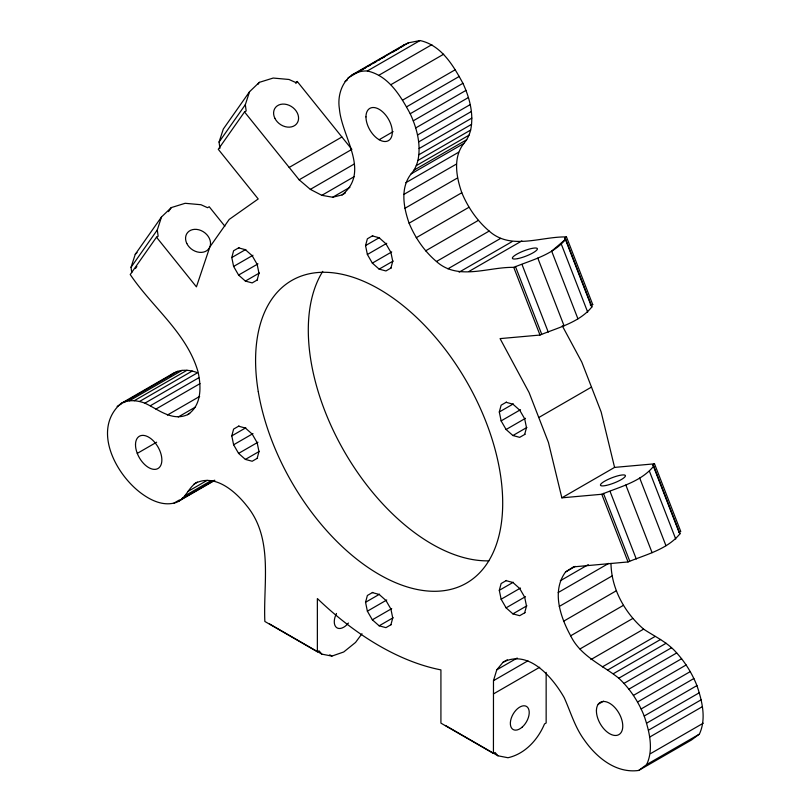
<?xml version="1.0" encoding="UTF-8"?>
<svg xmlns="http://www.w3.org/2000/svg" width="811" height="811" viewBox="0 0 811 811"><rect width="100%" height="100%" fill="white"/><g stroke="black" fill="none" stroke-linecap="round" stroke-linejoin="round"><path stroke-width="1.22" d="M546.148 672.37L546.148 723.006L544.505 723.959C537.946 739.612 525.041 753.946 507.97 757.738L497.954 755.791L495.085 752.496L493.433 753.449L493.483 680.682L496.758 669.845L503.013 662.283L507.311 659.799M503.013 662.283C528.65 648.851 552.808 677.672 564.172 697.602C570.599 711.825 574.867 727.193 584.255 739.916C596.44 757.444 615.985 773.603 638.703 770.45L646.651 764.57C653.838 749.232 649.378 731.37 644.208 716.022C638.571 701.799 629.985 688.681 618.793 678.209C602.056 664.726 580.676 656.383 570.66 635.804C560.36 616.999 551.47 591.107 565.561 571.958L573.478 566.879L628.038 561.942C645.982 554.531 667.25 549.513 679.963 533.78L679.111 532.452L680.764 531.499L654.507 463.831L652.855 464.784L653.707 466.112C640.994 481.835 619.726 486.853 601.782 494.264L561.851 497.832L548.459 442.492L529.086 392.554L500.073 338.613L540.004 335.044C557.948 327.634 579.216 322.606 591.929 306.882L591.077 305.554L592.729 304.601L566.473 236.934L564.821 237.887L565.673 239.204C552.96 254.938 531.692 259.956 513.748 267.366C488.263 266.799 458.185 281.072 436.45 261.507C424.305 251.177 415.202 237.846 409.099 223.177C403.614 207.484 399.995 188.03 411.116 173.889C414.543 170.107 416.672 165.403 417.918 160.487C421.264 144.601 416.895 128.179 410.214 113.743C400.533 95.891 388.621 75.656 367.322 70.983C346.702 70.192 336.413 90.65 339.414 108.877C341.776 137.11 370.84 171.82 342.07 194.924L332.703 197.235L321.835 195.329L310.339 189.369L299.147 179.809L244.527 111.938L246.179 110.985L245.327 104.7L249.555 91.704L259.338 82.347L273.195 78.049L289.01 79.478L295.599 82.448L297.252 81.495L351.862 149.376L299.147 179.809M566.473 236.934C540.988 236.356 510.91 250.64 489.165 231.064C477.03 220.734 467.927 207.403 461.814 192.734C456.329 177.051 452.71 157.598 463.831 143.456C467.258 139.664 469.387 134.961 470.644 130.054C473.979 114.169 469.61 97.746 462.929 83.31C453.248 65.458 441.336 45.213 420.037 40.55L408.511 42.811L404.405 44.696L351.68 75.129M257.563 279.795L252.18 282.907L245.388 281.082L238.586 275.061L233.609 266.444L231.794 257.543L233.609 250.741L238.992 247.639M257.158 280.028L258.973 273.236L257.158 264.335L252.18 255.718L245.388 249.697L238.586 247.872M257.563 458.144L252.18 461.246L245.388 459.421L238.586 453.4L233.609 444.783L231.794 435.882L233.609 429.09L238.992 425.978M257.158 458.377L258.973 451.575L257.158 442.684L252.18 434.067L245.388 428.036L238.586 426.211M391.318 267.853L385.935 270.955L379.142 269.13L372.34 263.109L367.373 254.492L365.548 245.591L367.373 238.799L372.746 235.687M390.912 268.086L392.737 261.284L390.912 252.393L385.935 243.776L379.142 237.745L372.34 235.93M391.318 624.541L385.935 627.643L379.142 625.818L372.34 619.797L367.373 611.18L365.548 602.279L367.373 595.487L372.746 592.375M390.912 624.774L392.737 617.972L390.912 609.071L385.935 600.454L379.142 594.433L372.34 592.608M525.072 434.24L519.689 437.352L512.897 435.527L506.105 429.506L501.127 420.889L499.302 411.988L501.127 405.196L506.51 402.084M524.666 434.483L526.491 427.681L524.666 418.78L519.689 410.163L512.897 404.142L506.105 402.317M525.072 612.589L519.689 615.691L512.897 613.876L506.105 607.844L501.127 599.228L499.302 590.327L501.127 583.535L506.51 580.433M524.666 612.822L526.491 606.03L524.666 597.129L519.689 588.512L512.897 582.48L506.105 580.666M131.747 272.537L131.037 267.306L135.255 254.299L161.511 216.953L171.303 207.586L185.161 203.297L200.976 204.727L207.565 207.697L209.218 206.744L224.87 226.228M131.037 267.306L157.293 229.949L161.511 216.953M219.923 148.342L219.071 142.057L223.299 129.061L249.555 91.704M638.703 770.45L691.428 740.017L699.376 734.137C706.553 718.789 702.103 700.937 696.933 685.589C692.188 673.617 685.356 662.486 676.698 652.956C667.717 642.373 654.933 636.665 643.62 629.133C624.693 612.731 611.393 588.756 610.977 563.392M120.738 403.665C128.108 399.377 137.191 400.198 144.875 403.168L197.59 372.736C189.916 369.755 180.823 368.934 173.463 373.232L120.738 403.665C91.552 429.577 115.993 475.591 142.695 494.335C151.637 500.691 162.879 505.76 174.03 503.073C185.547 500.782 187.909 487.107 197.337 482.079M168.465 211.63L171.303 207.586M257.918 84.364L259.338 82.347M219.071 142.057L245.327 104.7M157.293 229.949L158.145 236.234L156.493 237.187L130.236 274.534C152.073 307.095 186.662 332.733 197.965 371.56C201.321 386.229 201.898 405.49 187.625 414.654C172.013 421.649 158.327 409.373 144.875 403.168M244.527 111.938L218.271 149.295L258.212 198.969L229.199 219.426L209.826 246.98L196.424 286.861L156.493 237.187M135.437 268.532L136.856 266.515M295.833 83.523L297.252 81.495M361.98 633.746L355.542 642.434L343.722 651.983L331.902 656.089L321.876 654.142L269.364 623.821M135.255 254.299L137.039 252.596M169.844 375.969L173.463 373.232M400.786 47.423L404.405 44.696M355.796 73.254L408.511 42.811M348.071 77.866L366.359 67.303M368.508 66.056L370.657 64.819M372.807 63.572L376.04 61.707M378.19 60.47L380.339 59.223M382.498 57.986L384.647 56.74M392.179 52.391L398.637 48.67M345.01 81.404L347.159 80.157M367.322 70.983L420.037 40.55M379.142 75.099L431.857 44.656M390.963 84.638L443.678 54.195M402.489 100.209L455.204 69.766M289.152 167.451L341.877 137.008M406.595 106.839L459.32 76.396M410.214 113.743L462.929 83.31M379.142 139.725L393.132 131.646M413.275 120.819L465.99 90.386M415.729 127.945L468.444 97.513M310.339 189.369L354.448 163.893M417.543 135.021L470.258 104.578M321.835 195.329L354.113 176.697M418.679 141.915L471.394 111.482M332.703 197.235L349.916 187.3M419.125 148.535L471.84 118.092M231.794 257.543L245.784 249.464M342.07 194.924L345.293 193.059M418.871 154.759L471.586 124.316M233.609 266.444L252.981 255.262M417.918 160.487L470.644 130.054M416.296 165.647L469.011 135.204M414.015 170.138L466.73 139.695M411.116 173.889L463.831 143.456M238.586 275.061L257.959 263.879M405.865 182.688L458.59 152.255M245.388 281.082L259.368 273.003M403.716 194.498L456.431 164.065M404.821 208.366L457.536 177.933M365.548 245.591L379.538 237.522M409.099 223.177L461.814 192.734M367.373 254.492L386.735 243.31M117.129 406.402L121.427 403.919M123.586 402.672L177.568 371.347M129.395 400.786L182.12 370.343M372.34 263.109L391.713 251.927M416.215 237.724L468.93 207.292M134.302 400.685L187.017 370.242M139.492 401.486L192.207 371.043M379.142 269.13L393.122 261.061M150.37 405.723L198.786 377.774M425.582 250.863L478.297 220.42M155.894 409.099L200.003 383.623M167.38 415.06L199.658 396.427M436.45 261.507L489.165 231.064M178.258 416.966L195.471 407.031M187.625 414.654L189.774 413.407M447.946 268.806L500.661 238.373M137.272 453.39L156.635 442.208M459.138 272.182L511.853 241.749M469.123 271.35L521.848 240.918M231.794 435.882L245.784 427.813M233.609 444.783L252.981 433.601M238.586 453.4L257.959 442.218M187.868 491.496L207.231 480.315M245.388 459.421L259.368 451.352M185.243 495.602L211.063 480.69M174.03 503.073L179.413 499.971M181.563 498.724L183.712 497.488M182.029 498.927L214.307 480.294M178.268 501.431L214.854 480.315M499.302 411.988L513.292 403.919M501.127 420.889L520.49 409.707M506.105 429.506L525.467 418.324M538.768 417.523L591.493 387.09M512.897 435.527L526.886 427.458M365.548 602.279L379.538 594.21M561.851 497.832L614.576 467.4L654.507 463.831M367.373 611.18L386.735 599.998M372.34 619.797L391.713 608.615M194.113 483.944C213.81 472.691 234.784 490.645 246.554 505.547C273.662 538.271 263.109 582.815 264.852 621.469L317.365 651.791L319.007 650.838L321.876 654.142M379.142 625.818L393.132 617.749M499.302 590.327L513.292 582.257M501.127 599.228L520.49 588.046M565.561 571.958L575.242 566.372M506.105 607.844L525.467 596.663M560.32 580.757L588.289 564.608M512.897 613.876L526.886 605.797M558.161 592.567L608.726 563.371M559.266 606.435L611.991 576.003M563.554 621.246L616.269 590.803M496.758 669.845L517.205 658.035M570.66 635.804L623.375 605.361M493.483 680.682L527.91 660.813M493.433 693.942L539.7 667.24M580.027 648.932L632.742 618.489M590.895 659.576L643.62 629.133M602.391 666.875L655.106 636.442M607.915 669.886L660.63 639.443M613.41 673.677L666.125 643.245M618.793 678.209L671.508 647.766M623.983 683.389L676.698 652.956M598.183 704.272L603.566 701.17M628.88 689.157L681.605 658.725M633.432 695.402L686.147 664.969M637.537 702.032L690.262 671.599M641.156 708.946L693.871 678.513M644.208 716.022L696.933 685.589M646.661 723.148L699.386 692.716M648.465 730.224L701.191 699.781M649.601 737.118L702.326 706.685M650.534 753.632L703.249 723.199M646.651 764.57L699.376 734.137M590.226 304.824L592.729 304.601M329.712 654.822L331.902 656.089M445.442 725.48L497.954 755.791M493.433 753.449L440.92 723.128L440.92 669.886A277.686 160.325 60 0 1 317.365 598.548L317.365 651.791M562.266 325.789L581.801 362.122L601.174 412.049L614.576 467.4M591.929 306.882L565.673 239.204L551.662 251.116L577.919 318.794M653.707 466.112L679.963 533.78M564.821 237.887L591.077 305.554M652.855 464.784L679.111 532.452M561.445 244.476L587.701 312.144M649.489 471.373L675.745 539.051M639.697 478.014L665.953 545.691M537.805 258.121L564.061 325.799M625.839 485.029L652.095 552.697M521.99 264.427L548.246 332.104M610.024 491.324L636.28 559.002M515.401 266.413L541.657 334.091M603.435 493.321L629.691 560.989M513.748 267.366L540.004 335.044M601.782 494.264L628.038 561.942M488.881 560.837A174.74 100.888 60 0 1 344.097 451.119A174.74 100.888 60 0 1 322.758 271.391M348.446 623.03A13.361 7.715 -60 0 1 336.484 627.501A13.361 7.715 -60 0 1 336.484 613.471M258.283 391.672A174.74 100.888 60 0 0 461.814 585.542A174.74 100.888 60 0 0 417.32 318.135A174.74 100.888 60 0 0 258.283 391.672M135.508 444.763A18.643 10.766 60 0 0 155.276 469.356A18.643 10.766 60 0 0 155.276 442.999A18.643 10.766 60 0 0 135.508 444.763M522.233 727.082A13.361 7.715 -60 0 0 526.471 706.401A13.361 7.715 -60 0 0 510.666 720.411A13.361 7.715 -60 0 0 522.233 727.082M596.42 710.862A18.643 10.766 60 0 0 616.188 735.455A18.643 10.766 60 0 0 616.188 709.098A18.643 10.766 60 0 0 596.42 710.862M517.905 258.587A13.361 2.818 -21.2 0 0 537.379 249.139A13.361 2.818 -21.2 0 0 519.456 252.799A13.361 2.818 -21.2 0 0 517.905 258.587M365.964 116.896A18.643 10.766 60 0 0 385.732 141.489A18.643 10.766 60 0 0 385.732 115.132A18.643 10.766 60 0 0 365.964 116.896M274.848 118.254A13.361 10.533 35.1 0 0 296.431 124.042A13.361 10.533 35.1 0 0 286.982 104.568A13.361 10.533 35.1 0 0 274.848 118.254M186.814 243.503A13.361 10.533 35.1 0 0 208.397 249.281A13.361 10.533 35.1 0 0 198.948 229.817A13.361 10.533 35.1 0 0 186.814 243.503M605.939 485.485A13.361 2.818 -21.2 0 0 625.413 476.037A13.361 2.818 -21.2 0 0 607.49 479.706A13.361 2.818 -21.2 0 0 605.939 485.485"/></g></svg>
